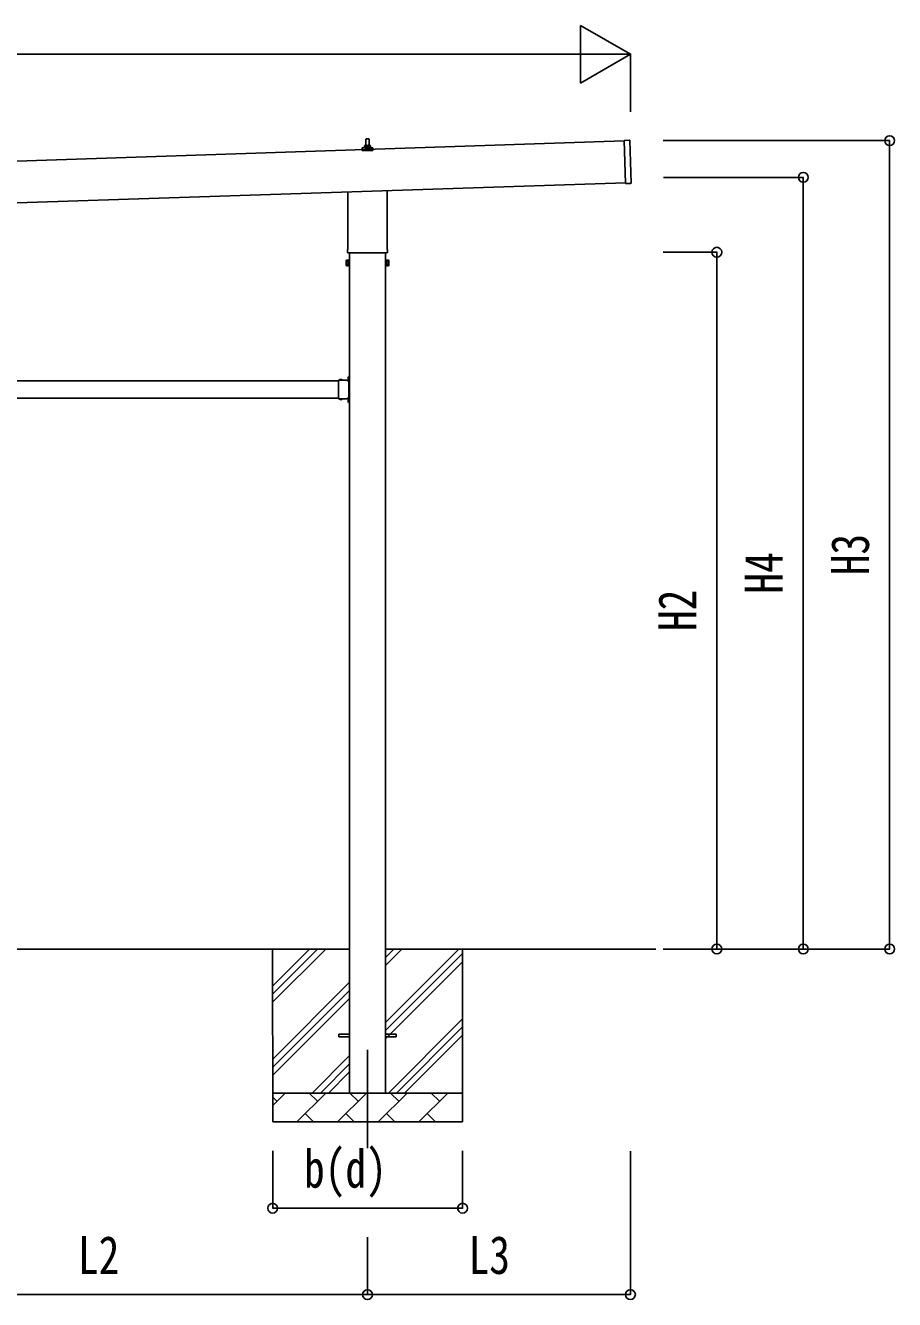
# Model space of a CAD drawing. Units: millimetres, scale not verified. Extents: x -16820 to 16820, y -11880 to 11880.
# Drawn here: x 2599 to 5616, y -8573 to -4149 of the extents above; entities that cross this region are included whole.
import ezdxf
from ezdxf.enums import TextEntityAlignment as Align

# ---------------------------------------------------------------- set-up
doc = ezdxf.new("R2010")
doc.units = ezdxf.units.MM
doc.header["$LTSCALE"] = 50
for name, color, linetype in [('0-3_YKK_12', 2, 'Continuous'), ('0-4_YKK_13', 4, 'Continuous'), ('0-5_YKK_A1', 4, 'Continuous'), ('0-6_YKK_D', 6, 'Continuous')]:
    doc.layers.add(name, color=color, linetype=linetype)
doc.styles.add('ＭＳ ゴシック', font='')
doc.styles.get('ＭＳ ゴシック').set_extended_font_data('MS Gothic')

msp = doc.modelspace()

# ---------------------------------------------------------------- linework, layer by layer
at = {"layer": '0-3_YKK_12'}
msp.add_line((3786.27, -7706.09), (3786.27, -8047.94), dxfattribs=at)
at = {"layer": '0-4_YKK_13'}
for p, q in [((3780.27, -4566.83), (3781, -4543.31)), ((3782, -4542.33), (3790.55, -4542.33)), ((3791.55, -4543.31), (3792.27, -4566.83)), ((4677.05, -4547.73), (4696.03, -4547.09)), ((4682.04, -4697.64), (4677.05, -4547.73)), ((4702, -4695.98), (4697.07, -4548.06)), ((3768.02, -4582.33), (3768.02, -4574.62)), ((3804.52, -4582.33), (3768.02, -4582.33)), ((3768.41, -4573.83), (3804.14, -4573.83)), ((3768.79, -4573.64), (3775.51, -4572.02)), ((3775.89, -4571.83), (3796.66, -4571.83)), ((3776.27, -4571.04), (3776.27, -4566.83)), ((3777.27, -4566.83), (3795.27, -4566.83)), ((3796.27, -4571.04), (3796.27, -4566.83)), ((3803.76, -4573.64), (3797.04, -4572.02)), ((3804.52, -4582.33), (3804.52, -4574.62)), ((3717.97, -4926.32), (3717.97, -4726.75)), ((3854.57, -4722.19), (3854.57, -4926.32)), ((4682.04, -4697.64), (4701.03, -4697.01)), ((3716.27, -4935.09), (3716.27, -4929.59)), ((3854.21, -4938.59), (3718.34, -4938.59)), ((3856.27, -4929.59), (3856.27, -4935.09)), ((3712.27, -4964.59), (3713.03, -4963.28)), ((3712.27, -4964.59), (3712.27, -4981.59)), ((3712.27, -4981.59), (3713.03, -4982.91)), ((3719.27, -4968.18), (3713.03, -4968.18)), ((3719.27, -4978), (3713.03, -4978)), ((3719.27, -4982.91), (3713.03, -4982.91)), ((3721.77, -4982.29), (3719.27, -4982.29)), ((3850.77, -4982.29), (3853.27, -4982.29)), ((3853.27, -4968.18), (3859.52, -4968.18)), ((3853.27, -4978), (3859.52, -4978)), ((3853.27, -4982.91), (3859.52, -4982.91)), ((3860.27, -4964.59), (3859.52, -4963.28)), ((3860.27, -4981.59), (3859.52, -4982.91)), ((3860.27, -4964.59), (3860.27, -4981.59)), ((3685.77, -5391.38), (3685.77, -5380.99)), ((3685.77, -5380.99), (3722.17, -5380.99)), ((3685.77, -5433.38), (3685.77, -5392.81)), ((3689.04, -5380.13), (3689.04, -5380.29)), ((3689.74, -5380.99), (3697.81, -5380.99)), ((3692.65, -5380.99), (3691.32, -5378.33)), ((3694.9, -5380.99), (3696.22, -5378.33)), ((3698.51, -5380.13), (3698.51, -5380.29)), ((3718.07, -5373.09), (3723.77, -5373.09)), ((3721.77, -5382.59), (3718.77, -5382.59)), ((3722.17, -5371.97), (3719.52, -5370.64)), ((3722.17, -5374.22), (3719.52, -5375.54)), ((3721.31, -5368.36), (3721.47, -5368.36)), ((3721.31, -5377.83), (3721.47, -5377.83)), ((3721.77, -5391.38), (3721.77, -5384.59)), ((3721.77, -5433.38), (3721.77, -5392.81)), ((3722.17, -5365.59), (3723.77, -5365.59)), ((3722.17, -5382.55), (3722.17, -5365.59)), ((3722.17, -5369.06), (3722.17, -5377.13)), ((3723.77, -5370.09), (3722.17, -5370.09)), ((3722.17, -5371.09), (3723.77, -5371.09)), ((3722.17, -5375.09), (3723.77, -5375.09)), ((3723.77, -5376.09), (3722.17, -5376.09)), ((3685.77, -5445.19), (3685.77, -5434.81)), ((3721.77, -5441.59), (3721.77, -5434.81)), ((3685.77, -5445.19), (3722.17, -5445.19)), ((3689.04, -5446.05), (3689.04, -5445.89)), ((3689.74, -5445.19), (3697.81, -5445.19)), ((3692.65, -5445.19), (3691.32, -5447.85)), ((3694.9, -5445.19), (3696.22, -5447.85)), ((3698.51, -5446.05), (3698.51, -5445.89)), ((3718.77, -5443.59), (3721.77, -5443.59)), ((3722.17, -5451.97), (3719.52, -5450.64)), ((3722.17, -5454.22), (3719.52, -5455.54)), ((3721.31, -5448.36), (3721.47, -5448.36)), ((3721.31, -5457.83), (3721.47, -5457.83)), ((3722.17, -5460.59), (3722.17, -5443.63)), ((3722.17, -5449.06), (3722.17, -5457.13)), ((3722.17, -5451.09), (3723.77, -5451.09)), ((3722.17, -5455.09), (3723.77, -5455.09)), ((3722.17, -5460.59), (3723.77, -5460.59)), ((3686.27, -7651.59), (3723.77, -7651.59)), ((3686.27, -7660.59), (3686.27, -7651.59)), ((3848.77, -7651.59), (3886.27, -7651.59)), ((3886.27, -7660.59), (3886.27, -7651.59)), ((3686.27, -7660.59), (3723.77, -7660.59)), ((3848.77, -7660.59), (3886.27, -7660.59))]:
    msp.add_line(p, q, dxfattribs=at)
for points in [[(3719.27, -4982.91), (3719.27, -4963.28), (3713.03, -4963.28)], [(3719.27, -4982.29), (3719.27, -4963.89), (3721.77, -4963.89)], [(3853.27, -4982.29), (3853.27, -4963.89), (3850.77, -4963.89)], [(3853.27, -4982.91), (3853.27, -4963.28), (3859.52, -4963.28)], [(3721.77, -5384.59), (3718.77, -5384.59), (3718.77, -5380.99)], [(3723.77, -5380.59), (3723.77, -5374.59), (3723.77, -5371.59), (3723.77, -5365.59)], [(3721.77, -5441.59), (3718.77, -5441.59), (3718.77, -5445.19)], [(3723.77, -5460.59), (3723.77, -5454.59), (3723.77, -5451.59), (3723.77, -5445.59)]]:
    msp.add_lwpolyline(points, dxfattribs=at)
for points in [[(3721.77, -4983.59), (3721.77, -4962.59), (3723.77, -4962.59), (3723.77, -4983.59)], [(3850.77, -4983.59), (3850.77, -4962.59), (3848.77, -4962.59), (3848.77, -4983.59)]]:
    msp.add_lwpolyline(points, close=True, dxfattribs=at)
for centre, radius, start, end in [((3782, -4543.33), 1, 90, 178.60509), ((3790.55, -4543.33), 1, 1.39491, 90), ((4696.07, -4548.09), 1, 1.90915, 91.90915), ((3769.02, -4574.62), 1, 103.62699, 180), ((3775.27, -4571.04), 1, 283.62699, 0), ((3780.36, -4567.46), 4.13, 90, 171.17633), ((3777.27, -4567.83), 1, 90, 180), ((3789.61, -4566.83), 4.83, 133.60282, 180), ((3782.94, -4566.83), 4.83, 0, 46.39718), ((3792.19, -4567.46), 4.13, 8.82367, 90), ((3795.27, -4567.83), 1, 0, 90), ((3797.27, -4571.04), 1, 180, 256.37301), ((3803.52, -4574.62), 1, 0, 76.37301), ((4701, -4696.01), 1, 271.90915, 1.90915), ((3720.27, -4929.59), 4, 125.09963, 180), ((3720.27, -4935.09), 4, 180, 194.47751), ((3720.27, -4935.09), 4, 194.47751, 241.04498), ((3852.27, -4935.09), 4, 298.95502, 345.52249), ((3852.27, -4929.59), 4, 0, 54.90037), ((3852.27, -4935.09), 4, 345.52249, 0), ((3716.62, -4965.73), 4.34, 145.61575, 214.38425), ((3728.52, -4973.09), 16.24, 162.41205, 197.58795), ((3716.62, -4980.45), 4.34, 145.61575, 214.38425), ((3844.03, -4973.09), 16.24, 342.41205, 17.58795), ((3855.93, -4965.73), 4.34, 325.61575, 34.38425), ((3855.93, -4980.45), 4.34, 325.61575, 34.38425), ((3685.07, -5392.09), 1, 314.427, 45.573), ((3689.9, -5380.13), 0.862, 129.12355, 180), ((3689.74, -5380.29), 0.7, 180, 270), ((3693.77, -5384.89), 7, 90, 129.12355), ((3693.77, -5384.89), 7, 50.87645, 90), ((3697.81, -5380.29), 0.7, 270, 0), ((3697.65, -5380.13), 0.862, 0, 50.87645), ((3726.07, -5373.09), 7, 140.87645, 180), ((3726.07, -5373.09), 7, 180, 219.12355), ((3721.31, -5369.22), 0.862, 90, 140.87645), ((3721.31, -5376.96), 0.862, 219.12355, 270), ((3721.47, -5369.06), 0.7, 0, 90), ((3721.47, -5377.13), 0.7, 270, 0), ((3722.47, -5392.09), 1, 134.427, 225.573), ((3721.77, -5380.59), 2, 270, 0), ((3685.07, -5434.09), 1, 314.427, 45.573), ((3722.47, -5434.09), 1, 134.427, 225.573), ((3689.74, -5445.89), 0.7, 90, 180), ((3689.9, -5446.05), 0.862, 180, 230.87645), ((3693.77, -5441.29), 7, 230.87645, 270), ((3693.77, -5441.29), 7, 270, 309.12355), ((3697.81, -5445.89), 0.7, 0, 90), ((3697.65, -5446.05), 0.862, 309.12355, 0), ((3726.07, -5453.09), 7, 140.87645, 180), ((3726.07, -5453.09), 7, 180, 219.12355), ((3721.31, -5449.22), 0.862, 90, 140.87645), ((3721.31, -5456.96), 0.862, 219.12355, 270), ((3721.47, -5449.06), 0.7, 0, 90), ((3721.47, -5457.13), 0.7, 270, 0), ((3721.77, -5445.59), 2, 0, 90)]:
    msp.add_arc(centre, radius, start, end, dxfattribs=at)
at = {"layer": '0-5_YKK_A1'}
for p, q in [((4677.11, -4549.73), (-714.95, -4729.43)), ((-710.12, -4874.35), (4681.94, -4694.61)), ((3723.77, -4938.59), (3723.77, -7856.09)), ((3848.77, -7856.09), (3848.77, -4938.59)), ((2090.77, -5383.09), (3681.77, -5383.09)), ((2090.77, -5443.09), (3681.77, -5443.09)), ((3718.77, -5443.09), (3723.27, -5443.09)), ((3723.77, -7356.09), (2048.77, -7356.09)), ((3456.55, -7356.09), (3457.03, -7956)), ((3456.65, -7484.55), (3584.9, -7356.09)), ((3456.68, -7512.83), (3613.16, -7356.09)), ((3456.7, -7541.11), (3641.41, -7356.09)), ((3848.67, -7384.91), (3877.44, -7356.09)), ((3848.69, -7413.19), (3905.69, -7356.09)), ((4787.15, -7356.09), (3848.77, -7356.09)), ((3848.85, -7611.15), (4103.48, -7356.09)), ((3848.87, -7639.43), (4115.88, -7371.97)), ((4115.87, -7356.09), (4116.34, -7956)), ((3848.89, -7667.71), (4115.9, -7400.25)), ((3456.86, -7739.07), (3723.87, -7471.61)), ((3456.88, -7767.35), (3723.89, -7499.89)), ((3456.9, -7795.63), (3723.91, -7528.17)), ((3858.69, -7856.02), (4116.06, -7598.21)), ((3886.94, -7856.02), (4116.08, -7626.49)), ((3915.2, -7856.02), (4116.1, -7654.77)), ((3594.41, -7856.02), (3724.07, -7726.13)), ((3622.66, -7856.02), (3724.09, -7754.41)), ((3650.92, -7856.02), (3724.11, -7782.69)), ((3456.95, -7856.02), (4116.26, -7856.02)), ((3471.3, -7884.56), (3456.96, -7870.23)), ((3456.98, -7898.9), (3499.8, -7856.02)), ((3541.26, -7956), (3641.07, -7856.02)), ((3612.57, -7884.56), (3584.03, -7856.02)), ((3682.53, -7956), (3782.35, -7856.02)), ((3753.85, -7884.56), (3725.3, -7856.02)), ((3823.81, -7956), (3923.62, -7856.02)), ((3895.12, -7884.56), (3866.57, -7856.02)), ((3965.08, -7956), (4064.9, -7856.02)), ((4036.4, -7884.56), (4007.85, -7856.02)), ((4112.98, -7856.02), (4116.26, -7852.73)), ((4116.34, -7956), (3457.03, -7956)), ((3569.76, -7927.45), (3598.3, -7956)), ((3711.03, -7927.45), (3739.58, -7956)), ((3852.31, -7927.45), (3880.85, -7956)), ((3993.58, -7927.45), (4022.13, -7956))]:
    msp.add_line(p, q, dxfattribs=at)
msp.add_lwpolyline([(3718.77, -5383.09), (3723.27, -5383.09), (3723.27, -5443.09)], dxfattribs=at)
at = {"layer": '0-6_YKK_D'}
for p, q in [((4699.42, -4248.64), (4526.22, -4148.64)), ((4526.22, -4148.64), (4526.22, -4348.64)), ((4499.42, -4248.64), (-532.42, -4248.64)), ((4699.42, -4248.64), (4353.01, -4248.64)), ((4699.42, -4248.64), (4526.22, -4348.64)), ((4699.42, -4448.93), (4699.42, -4247.64)), ((4813.3, -4548.64), (5600.42, -4548.64)), ((5599.42, -7356.09), (5599.42, -4548.64)), ((4814.3, -4676.09), (5300.42, -4676.09)), ((5299.42, -7356.09), (5299.42, -4676.09)), ((4813.3, -4936.09), (5000.42, -4936.09)), ((4999.42, -7356.09), (4999.42, -4936.09)), ((4813.3, -7356.09), (5000.42, -7356.09)), ((4813.3, -7356.09), (5600.42, -7356.09)), ((4813.3, -7356.09), (5300.42, -7356.09)), ((3457.03, -8057), (3457.03, -8257)), ((4116.34, -8057), (4116.34, -8257)), ((4699.42, -8058), (4699.42, -8557)), ((3457.03, -8256), (4116.34, -8256)), ((3786.27, -8356.14), (3786.27, -8557)), ((3786.27, -8356.14), (3786.27, -8557.2)), ((3786.27, -8556.2), (1986.27, -8556.2)), ((3786.27, -8556), (4699.42, -8556))]:
    msp.add_line(p, q, dxfattribs=at)
for centre in [(5599.42, -4548.64), (5299.42, -4676.09), (4999.42, -4936.09), (4999.42, -7356.09), (5299.42, -7356.09), (5599.42, -7356.09), (3457.03, -8256), (4116.34, -8256), (3786.27, -8556), (3786.27, -8556.2), (4699.42, -8556)]:
    msp.add_circle(centre, 17, dxfattribs=at)

# ---------------------------------------------------------------- texts
at = {"layer": '0-6_YKK_D', "style": 'ＭＳ ゴシック', "width": 0.8}
for s, p in [('H3', (5567.42, -6057.97)), ('H4', (5267.42, -6121.69)), ('H2', (4967.42, -6251.69))]:
    msp.add_text(s, height=132, rotation=90, dxfattribs=at).set_placement(p, align=Align.BOTTOM_LEFT)
for s, p in [('b(d)', (3565.89, -8224)), ('L2', (2780.67, -8524.2)), ('L3', (4137.25, -8524))]:
    msp.add_text(s, height=132, dxfattribs=at).set_placement(p, align=Align.BOTTOM_LEFT)

doc.saveas('drawing.dxf')
